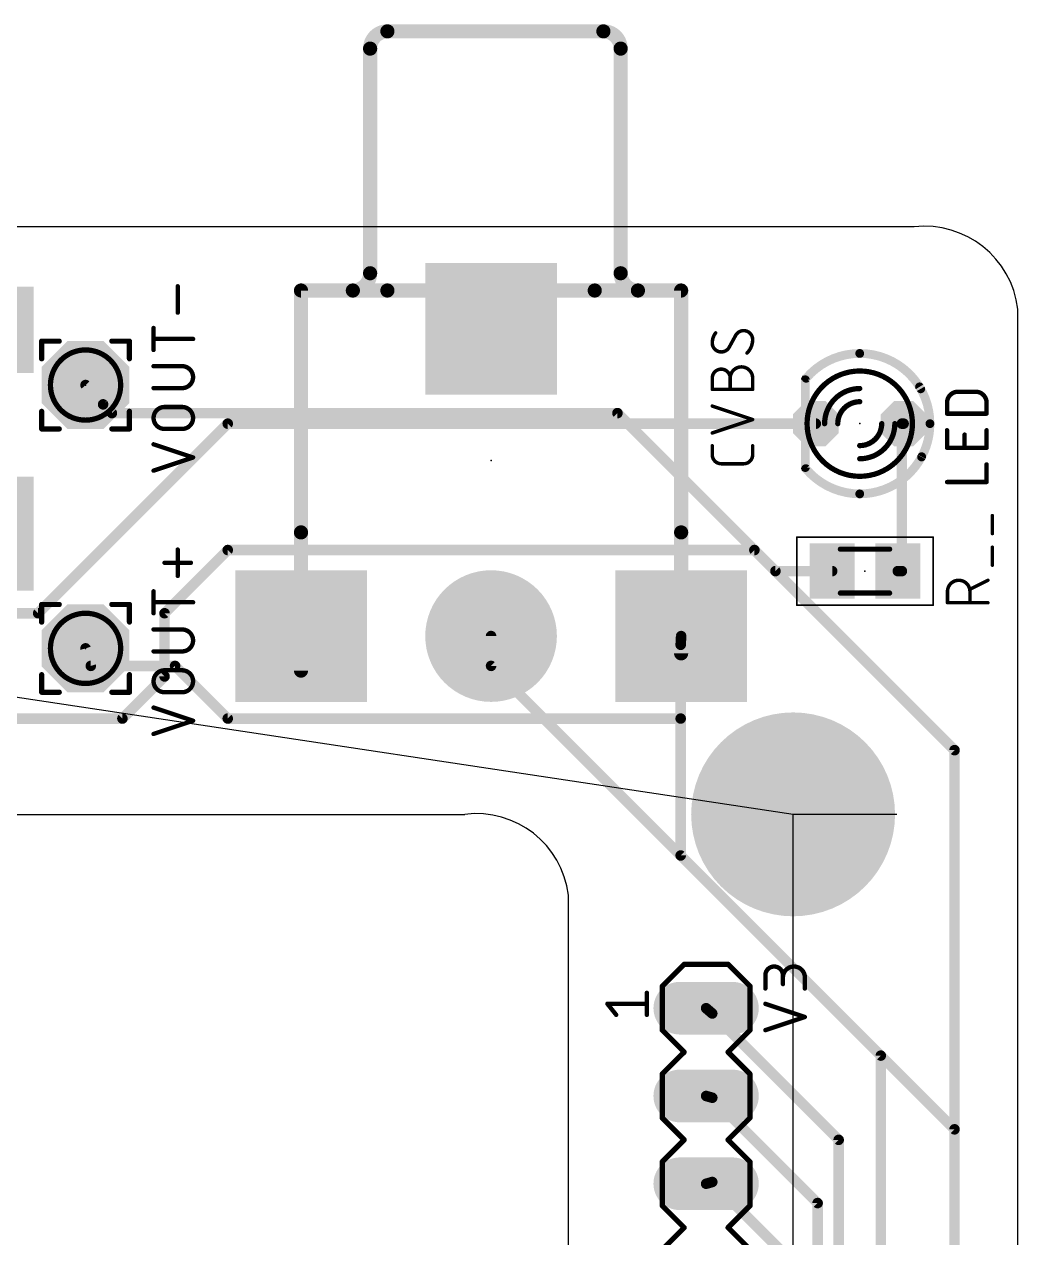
# Model space of a CAD drawing. Header units: millimetres. Extents: x 5 to 73, y 19 to 121.
# Drawn here: x 43.25 to 72, y 86.25 to 121.36 of the extents above; entities that cross this region are included whole.
import ezdxf

# ---------------------------------------------------------------- set-up
doc = ezdxf.new("R2010")
doc.units = ezdxf.units.MM
doc.layers.get('0').update_dxf_attribs({"true_color": 0xe8e8e8})
doc.layers.get('0').transparency = 0.1
for name, color, linetype in [('1', 12, 'Continuous'), ('16', 132, 'Continuous'), ('17', 110, 'Continuous'), ('18', 110, 'Continuous'), ('19', 53, 'Continuous'), ('20', 31, 'Continuous'), ('21', 253, 'Continuous'), ('23', 53, 'Continuous'), ('25', 253, 'Continuous'), ('39', 12, 'Continuous'), ('41', 12, 'Continuous'), ('42', 132, 'Continuous'), ('51', 253, 'Continuous')]:
    doc.layers.add(name, color=color, linetype=linetype)

# ---------------------------------------------------------------- blocks, each defined once
blk = doc.blocks.new('ROUNDP')
at = {"const_width": 0.5}
blk.add_lwpolyline([(0, -0.25, 1), (0, 0.25, 1), (0, -0.25)], format="xyb", dxfattribs=at)
blk = doc.blocks.new('SQUAREP')
blk.add_solid([(-0.5, -0.5), (0.5, -0.5), (-0.5, 0.5), (0.5, 0.5)])
blk = doc.blocks.new('OCTAGONP')
at = {"const_width": 0.5}
blk.add_lwpolyline([(-0.25, -0.1036), (-0.25, 0.1036), (-0.1036, 0.25), (0.1036, 0.25), (0.25, 0.1036), (0.25, -0.1036), (0.1036, -0.25), (-0.1036, -0.25), (-0.25, -0.1036), (-0.25, 0.1036)], dxfattribs=at)
blk = doc.blocks.new('RECT')
blk.add_solid([(-0.5, -0.5), (0.5, -0.5), (-0.5, 0.5), (0.5, 0.5)])
blk = doc.blocks.new('LONGP100')
at = {"const_width": 1}
blk.add_lwpolyline([(-0.5, 0), (0.5, 0)], dxfattribs=at)
at = {"const_width": 0.5}
for points in [[(-0.5, 0.25, 1), (-0.5, -0.25)], [(0.5, -0.25, 1), (0.5, 0.25)]]:
    blk.add_lwpolyline(points, format="xyb", dxfattribs=at)
blk = doc.blocks.new('ROUNDV')
at = {"const_width": 0.5}
blk.add_lwpolyline([(0, -0.25, 1), (0, 0.25, 1), (0, -0.25)], format="xyb", dxfattribs=at)

msp = doc.modelspace()

# ---------------------------------------------------------------- linework, layer by layer
for p, q in [((68.5, 98.5, 9), (65.5, 98.5, 9)), ((65.5, 98.5, 9), (65.5, 98.5, 10.6))]:
    msp.add_line(p, q)
at = {"layer": '1', "const_width": 0.3048, "elevation": 10.6}
for points in [[(43.6536, 104.32), (49.14, 109.8064)], [(49.14, 109.8064), (66.158, 109.8064)], [(68.6472, 109.8064), (68.6472, 105.5392)], [(68.6472, 109.8064), (68.698, 109.8064)], [(47.3112, 104.32), (49.14, 106.1488)], [(49.14, 106.1488), (64.38, 106.1488)], [(64.38, 106.1488), (64.9896, 105.5392)], [(64.9896, 105.5392), (66.6304, 105.5392)], [(68.6472, 105.5392), (68.5304, 105.5392)], [(36.948, 104.32), (43.6536, 104.32)], [(47.3112, 102.4912), (47.3112, 104.32)], [(56.76, 103.6596), (56.76, 102.796)], [(56.76, 102.796), (70.1712, 89.3848)], [(46.092, 101.272), (47.3112, 102.4912)], [(15.3072, 101.272), (46.092, 101.272)], [(63.1608, 92.7376), (62.983, 92.89)], [(63.1608, 92.7376), (66.8184, 89.08)], [(66.8184, 89.08), (66.8184, 44.5792)], [(70.1712, 89.3848), (70.1712, 32.692)], [(63.1608, 87.8608), (62.983, 87.81)], [(63.1608, 87.8608), (66.2088, 84.8128)]]:
    msp.add_lwpolyline(points, dxfattribs=at)
at = {"layer": '1', "const_width": 0.1524, "elevation": 10.6}
for points in [[(49.14, 109.8826, 1), (49.14, 109.7302)], [(49.1939, 109.7525, 1), (49.0861, 109.8603)], [(66.158, 109.7302, 1), (66.158, 109.8826)], [(68.7234, 109.8064, 1), (68.571, 109.8064)], [(68.6472, 109.8826, 1), (68.6472, 109.7302)], [(68.698, 109.7302, 1), (68.698, 109.8826)], [(49.14, 106.225, 1), (49.14, 106.0726)], [(49.1939, 106.0949, 1), (49.0861, 106.2027)], [(64.4339, 106.2027, 1), (64.3261, 106.0949)], [(64.38, 106.0726, 1), (64.38, 106.225)], [(64.9896, 105.6154, 1), (64.9896, 105.463)], [(64.9357, 105.4853, 1), (65.0435, 105.5931)], [(66.6304, 105.463, 1), (66.6304, 105.6154)], [(68.5304, 105.6154, 1), (68.5304, 105.463)], [(68.571, 105.5392, 1), (68.7234, 105.5392)], [(68.6472, 105.463, 1), (68.6472, 105.6154)], [(43.5997, 104.3739, 1), (43.7075, 104.2661)], [(43.6536, 104.2438, 1), (43.6536, 104.3962)], [(47.3874, 104.32, 1), (47.235, 104.32)], [(47.2573, 104.3739, 1), (47.3651, 104.2661)], [(56.8362, 103.6596, 1), (56.6838, 103.6596)], [(56.8139, 102.8499, 1), (56.7061, 102.7421)], [(47.235, 102.4912, 1), (47.3874, 102.4912)], [(47.3651, 102.4373, 1), (47.2573, 102.5451)], [(56.6838, 102.796, 1), (56.8362, 102.796)], [(46.0381, 101.3259, 1), (46.1459, 101.2181)], [(46.092, 101.1958, 1), (46.092, 101.3482)], [(63.0326, 92.9479, 1), (62.9334, 92.8321)], [(63.2147, 92.7915, 1), (63.1069, 92.6837)], [(63.1112, 92.6797, 1), (63.2104, 92.7955)], [(66.8946, 89.08, 1), (66.7422, 89.08)], [(66.7645, 89.0261, 1), (66.8723, 89.1339)], [(70.2474, 89.3848, 1), (70.095, 89.3848)], [(70.1173, 89.3309, 1), (70.2251, 89.4387)], [(62.9621, 87.8833, 1), (63.0039, 87.7367)], [(63.2147, 87.9147, 1), (63.1069, 87.8069)], [(63.1817, 87.7875, 1), (63.1399, 87.9341)]]:
    msp.add_lwpolyline(points, format="xyb", dxfattribs=at)
at = {"layer": '16', "const_width": 0.3048, "elevation": 10.6}
for points in [[(45.5332, 110.3652), (45.0252, 110.924)], [(45.5332, 110.3652), (45.7872, 110.1112)], [(45.7872, 110.1112), (60.4176, 110.1112)], [(60.4176, 110.1112), (70.1712, 100.3576)], [(62.2464, 103.4056), (62.26, 103.6596)], [(45.1776, 102.796), (45.0252, 103.304)], [(62.2464, 103.4056), (62.2464, 101.272)], [(47.616, 102.796), (45.1776, 102.796)], [(49.14, 101.272), (47.616, 102.796)], [(62.2464, 101.272), (49.14, 101.272)], [(62.2464, 101.272), (62.2464, 97.3096)], [(70.1712, 100.3576), (70.1712, 35.1304)], [(62.2464, 97.3096), (68.0376, 91.5184)], [(68.0376, 91.5184), (68.0376, 35.74)], [(63.1608, 90.2992), (62.983, 90.35)], [(63.1608, 90.2992), (66.2088, 87.2512)], [(66.2088, 87.2512), (66.2088, 46.408)]]:
    msp.add_lwpolyline(points, dxfattribs=at)
at = {"layer": '16', "const_width": 0.1524, "elevation": 10.6}
for points in [[(45.0816, 110.9753, 1), (44.9688, 110.8727)], [(45.5871, 110.4191, 1), (45.4793, 110.3113)], [(45.4768, 110.3139, 1), (45.5896, 110.4165)], [(45.7872, 110.1874, 1), (45.7872, 110.035)], [(45.7333, 110.0573, 1), (45.8411, 110.1651)], [(60.4715, 110.1651, 1), (60.3637, 110.0573)], [(60.4176, 110.035, 1), (60.4176, 110.1874)], [(62.3361, 103.6555, 1), (62.1839, 103.6637)], [(45.0982, 103.3259, 1), (44.9522, 103.2821)], [(62.3226, 103.4056, 1), (62.1702, 103.4056)], [(62.1703, 103.4097, 1), (62.3225, 103.4015)], [(45.1776, 102.8722, 1), (45.1776, 102.7198)], [(45.1046, 102.7741, 1), (45.2506, 102.8179)], [(47.6699, 102.8499, 1), (47.5621, 102.7421)], [(47.616, 102.7198, 1), (47.616, 102.8722)], [(49.14, 101.3482, 1), (49.14, 101.1958)], [(49.0861, 101.2181, 1), (49.1939, 101.3259)], [(62.3226, 101.272, 1), (62.1702, 101.272)], [(62.1702, 101.272, 1), (62.3226, 101.272)], [(62.2464, 101.1958, 1), (62.2464, 101.3482)], [(70.2474, 100.3576, 1), (70.095, 100.3576)], [(70.1173, 100.3037, 1), (70.2251, 100.4115)], [(62.3003, 97.3635, 1), (62.1925, 97.2557)], [(62.1702, 97.3096, 1), (62.3226, 97.3096)], [(68.1138, 91.5184, 1), (67.9614, 91.5184)], [(67.9837, 91.4645, 1), (68.0915, 91.5723)], [(63.0039, 90.4233, 1), (62.9621, 90.2767)], [(63.2147, 90.3531, 1), (63.1069, 90.2453)], [(63.1399, 90.2259, 1), (63.1817, 90.3725)], [(66.285, 87.2512, 1), (66.1326, 87.2512)], [(66.1549, 87.1973, 1), (66.2627, 87.3051)]]:
    msp.add_lwpolyline(points, format="xyb", dxfattribs=at)
at = {"layer": '19'}
for p, q in [((65.5, 98.5, 10.6), (9, 107, 10.6)), ((65.5, 24.5, 10.6), (65.5, 98.5, 10.6))]:
    msp.add_line(p, q, dxfattribs=at)
at = {"layer": '20'}
for p, q in [((69, 115.5, 10.6), (8, 115.5, 10.6)), ((72, 41.16, 10.6), (72, 113.12, 10.6)), ((8, 98.5, 10.6), (56, 98.5, 10.6)), ((59, 41.16, 10.6), (59, 96.16, 10.6))]:
    msp.add_line(p, q, dxfattribs=at)
for centre, radius, start, end in [((69.31, 112.81, 10.6), 2.7078, 6.5739, 96.5739), ((56.33, 95.83, 10.6), 2.6903, 7.0458, 97.0458)]:
    msp.add_arc(centre, radius, start, end, dxfattribs=at)
at = {"layer": '21', "elevation": 10.6}
for points, const_width in [([(53.76, 121.1596, 0.4142), (53.26, 120.6596)], 0.4096), ([(53.76, 121.262, 1), (53.76, 121.0572)], 0.2048), ([(53.76, 121.0572, 1), (53.76, 121.262)], 0.2048), ([(60.51, 120.6596, 0.4142), (60.01, 121.1596)], 0.4096), ([(60.01, 121.262, 1), (60.01, 121.0572)], 0.2048), ([(60.01, 121.0572, 1), (60.01, 121.262)], 0.2048), ([(53.3624, 120.6596, 1), (53.1576, 120.6596)], 0.2048), ([(60.6124, 120.6596, 1), (60.4076, 120.6596)], 0.2048), ([(53.1576, 120.6596, 1), (53.3624, 120.6596)], 0.2048), ([(60.4076, 120.6596, 1), (60.6124, 120.6596)], 0.2048), ([(52.76, 113.6596, 0.4142), (53.26, 114.1596)], 0.4096), ([(53.3624, 114.1596, 1), (53.1576, 114.1596)], 0.2048), ([(53.1576, 114.1596, 1), (53.3624, 114.1596)], 0.2048), ([(60.51, 114.1596, 0.4142), (61.01, 113.6596)], 0.4096), ([(60.6124, 114.1596, 1), (60.4076, 114.1596)], 0.2048), ([(60.4076, 114.1596, 1), (60.6124, 114.1596)], 0.2048), ([(51.3624, 113.6596, 1), (51.1576, 113.6596)], 0.2048), ([(51.26, 113.762, 1), (51.26, 113.5572)], 0.2048), ([(52.76, 113.762, 1), (52.76, 113.5572)], 0.2048), ([(52.76, 113.762, 1), (52.76, 113.5572)], 0.2048), ([(52.76, 113.5572, 1), (52.76, 113.762)], 0.2048), ([(53.76, 113.5572, 1), (53.76, 113.762)], 0.2048), ([(59.76, 113.762, 1), (59.76, 113.5572)], 0.2048), ([(61.01, 113.762, 1), (61.01, 113.5572)], 0.2048), ([(61.01, 113.5572, 1), (61.01, 113.762)], 0.2048), ([(61.01, 113.5572, 1), (61.01, 113.762)], 0.2048), ([(62.3624, 113.6596, 1), (62.1576, 113.6596)], 0.2048), ([(62.26, 113.5572, 1), (62.26, 113.762)], 0.2048), ([(43.7552, 112.2321, 1), (43.7552, 112.1559)], 0.0762), ([(43.7933, 112.194, 1), (43.7171, 112.194)], 0.0762), ([(44.2632, 112.1559, 1), (44.2632, 112.2321)], 0.0762), ([(45.7872, 112.2321, 1), (45.7872, 112.1559)], 0.0762), ([(46.3333, 112.194, 1), (46.2571, 112.194)], 0.0762), ([(46.2952, 112.1559, 1), (46.2952, 112.2321)], 0.0762), ([(43.7171, 111.686, 1), (43.7933, 111.686)], 0.0762), ([(46.2571, 111.686, 1), (46.3333, 111.686)], 0.0762), ([(67.428, 111.8384, 0.2206), (65.8768, 111.119)], 0.254), ([(69.1923, 110.8146, 0.2691), (67.428, 111.8384)], 0.254), ([(67.428, 111.9019, 1), (67.428, 111.7749)], 0.127), ([(67.428, 111.7749, 1), (67.428, 111.9019)], 0.127), ([(67.428, 111.3304, 0.2315), (66.225, 110.742)], 0.1524), ([(68.631, 110.742, 0.2315), (67.428, 111.3304)], 0.1524), ([(67.428, 111.3685, 1), (67.428, 111.2923)], 0.0762), ([(67.428, 111.2923, 1), (67.428, 111.3685)], 0.0762), ([(65.8283, 111.16, 1), (65.9253, 111.078)], 0.127), ([(66.1949, 110.7654, 1), (66.2551, 110.7186)], 0.0762), ([(68.6009, 110.7186, 1), (68.6611, 110.7654)], 0.0762), ([(69.1372, 110.7831, 1), (69.2474, 110.8461)], 0.127), ([(43.7933, 110.162, 1), (43.7171, 110.162)], 0.0762), ([(46.3333, 110.162, 1), (46.2571, 110.162)], 0.0762), ([(43.7552, 109.6921, 1), (43.7552, 109.6159)], 0.0762), ([(43.7171, 109.654, 1), (43.7933, 109.654)], 0.0762), ([(44.2632, 109.6159, 1), (44.2632, 109.6921)], 0.0762), ([(45.7872, 109.6921, 1), (45.7872, 109.6159)], 0.0762), ([(46.2571, 109.654, 1), (46.3333, 109.654)], 0.0762), ([(46.2952, 109.6159, 1), (46.2952, 109.6921)], 0.0762), ([(66.1879, 108.9206, 0.2422), (67.428, 108.2824)], 0.1524), ([(66.2189, 108.9427, 1), (66.1569, 108.8985)], 0.0762), ([(67.428, 107.7744, 0.277), (69.2209, 108.8502)], 0.254), ([(67.428, 108.2824, 0.2361), (68.6472, 108.892)], 0.1524), ([(68.6777, 108.8691, 1), (68.6167, 108.9149)], 0.0762), ([(69.2769, 108.8203, 1), (69.1649, 108.8801)], 0.127), ([(65.867, 108.5055, 0.2226), (67.428, 107.7744)], 0.254), ([(65.9158, 108.5462, 1), (65.8182, 108.4648)], 0.127), ([(67.428, 108.3205, 1), (67.428, 108.2443)], 0.0762), ([(67.428, 108.2443, 1), (67.428, 108.3205)], 0.0762), ([(67.428, 107.8379, 1), (67.428, 107.7109)], 0.127), ([(67.428, 107.7109, 1), (67.428, 107.8379)], 0.127), ([(51.1576, 106.6596, 1), (51.3624, 106.6596)], 0.2048), ([(62.1576, 106.6596, 1), (62.3624, 106.6596)], 0.2048), ([(43.7552, 104.6121, 1), (43.7552, 104.5359)], 0.0762), ([(43.7933, 104.574, 1), (43.7171, 104.574)], 0.0762), ([(44.2632, 104.5359, 1), (44.2632, 104.6121)], 0.0762), ([(45.7872, 104.6121, 1), (45.7872, 104.5359)], 0.0762), ([(46.3333, 104.574, 1), (46.2571, 104.574)], 0.0762), ([(46.2952, 104.5359, 1), (46.2952, 104.6121)], 0.0762), ([(43.7171, 104.066, 1), (43.7933, 104.066)], 0.0762), ([(46.2571, 104.066, 1), (46.3333, 104.066)], 0.0762), ([(43.7933, 102.542, 1), (43.7171, 102.542)], 0.0762), ([(46.3333, 102.542, 1), (46.2571, 102.542)], 0.0762), ([(43.7552, 102.0721, 1), (43.7552, 101.9959)], 0.0762), ([(43.7171, 102.034, 1), (43.7933, 102.034)], 0.0762), ([(44.2632, 101.9959, 1), (44.2632, 102.0721)], 0.0762), ([(45.7872, 102.0721, 1), (45.7872, 101.9959)], 0.0762), ([(46.2571, 102.034, 1), (46.3333, 102.034)], 0.0762), ([(46.2952, 101.9959, 1), (46.2952, 102.0721)], 0.0762), ([(62.348, 94.1981, 1), (62.348, 94.1219)], 0.0762), ([(62.3749, 94.1331, 1), (62.3211, 94.1869)], 0.0762), ([(63.6449, 94.1869, 1), (63.5911, 94.1331)], 0.0762), ([(63.618, 94.1219, 1), (63.618, 94.1981)], 0.0762), ([(61.7511, 93.525, 1), (61.6749, 93.525)], 0.0762), ([(61.6861, 93.5519, 1), (61.7399, 93.4981)], 0.0762), ([(64.2911, 93.525, 1), (64.2149, 93.525)], 0.0762), ([(64.2261, 93.4981, 1), (64.2799, 93.5519)], 0.0762), ([(60.1503, 93.0368, 1), (60.1007, 92.9972)], 0.0635), ([(60.1255, 93.0488, 1), (60.1255, 92.9853)], 0.0635), ([(61.3003, 93.3345, 1), (61.2367, 93.3345)], 0.0635), ([(61.2685, 92.9853, 1), (61.2685, 93.0488)], 0.0635), ([(60.3547, 92.6797, 1), (60.4043, 92.7193)], 0.0635), ([(61.2367, 92.6995, 1), (61.3003, 92.6995)], 0.0635), ([(61.6749, 92.255, 1), (61.7511, 92.255)], 0.0762), ([(61.7399, 92.2819, 1), (61.6861, 92.2281)], 0.0762), ([(64.2149, 92.255, 1), (64.2911, 92.255)], 0.0762), ([(64.2799, 92.2281, 1), (64.2261, 92.2819)], 0.0762), ([(62.3749, 91.5931, 1), (62.3211, 91.6469)], 0.0762), ([(62.3211, 91.5931, 1), (62.3749, 91.6469)], 0.0762), ([(63.6449, 91.6469, 1), (63.5911, 91.5931)], 0.0762), ([(63.5911, 91.6469, 1), (63.6449, 91.5931)], 0.0762), ([(61.7511, 90.985, 1), (61.6749, 90.985)], 0.0762), ([(61.6861, 91.0119, 1), (61.7399, 90.9581)], 0.0762), ([(64.2911, 90.985, 1), (64.2149, 90.985)], 0.0762), ([(64.2261, 90.9581, 1), (64.2799, 91.0119)], 0.0762), ([(61.6749, 89.715, 1), (61.7511, 89.715)], 0.0762), ([(61.7399, 89.7419, 1), (61.6861, 89.6881)], 0.0762), ([(64.2149, 89.715, 1), (64.2911, 89.715)], 0.0762), ([(64.2799, 89.6881, 1), (64.2261, 89.7419)], 0.0762), ([(62.3749, 89.0531, 1), (62.3211, 89.1069)], 0.0762), ([(62.3211, 89.0531, 1), (62.3749, 89.1069)], 0.0762), ([(63.6449, 89.1069, 1), (63.5911, 89.0531)], 0.0762), ([(63.5911, 89.1069, 1), (63.6449, 89.0531)], 0.0762), ([(61.7511, 88.445, 1), (61.6749, 88.445)], 0.0762), ([(61.6861, 88.4719, 1), (61.7399, 88.4181)], 0.0762), ([(64.2911, 88.445, 1), (64.2149, 88.445)], 0.0762), ([(64.2261, 88.4181, 1), (64.2799, 88.4719)], 0.0762), ([(61.6749, 87.175, 1), (61.7511, 87.175)], 0.0762), ([(61.7399, 87.2019, 1), (61.6861, 87.1481)], 0.0762), ([(64.2149, 87.175, 1), (64.2911, 87.175)], 0.0762), ([(64.2799, 87.1481, 1), (64.2261, 87.2019)], 0.0762), ([(62.3749, 86.5131, 1), (62.3211, 86.5669)], 0.0762), ([(62.3211, 86.5131, 1), (62.3749, 86.5669)], 0.0762), ([(63.6449, 86.5669, 1), (63.5911, 86.5131)], 0.0762), ([(63.5911, 86.5669, 1), (63.6449, 86.5131)], 0.0762)]:
    msp.add_lwpolyline(points, format="xyb", dxfattribs=dict(at, const_width=const_width))
for points, const_width in [([(53.76, 121.1596), (60.01, 121.1596)], 0.4096), ([(53.26, 114.1596), (53.26, 120.6596)], 0.4096), ([(60.51, 120.6596), (60.51, 114.1596)], 0.4096), ([(51.26, 106.6596), (51.26, 113.6596)], 0.4096), ([(51.26, 113.6596), (52.76, 113.6596)], 0.4096), ([(52.76, 113.6596), (53.76, 113.6596)], 0.4096), ([(61.01, 113.6596), (59.76, 113.6596)], 0.4096), ([(62.26, 113.6596), (61.01, 113.6596)], 0.4096), ([(62.26, 106.6596), (62.26, 113.6596)], 0.4096), ([(43.7552, 112.194), (44.2632, 112.194)], 0.1524), ([(43.7552, 112.194), (43.7552, 111.686)], 0.1524), ([(46.2952, 112.194), (45.7872, 112.194)], 0.1524), ([(46.2952, 111.686), (46.2952, 112.194)], 0.1524), ([(43.7552, 109.654), (43.7552, 110.162)], 0.1524), ([(46.2952, 109.654), (46.2952, 110.162)], 0.1524), ([(43.7552, 109.654), (44.2632, 109.654)], 0.1524), ([(46.2952, 109.654), (45.7872, 109.654)], 0.1524), ([(43.7552, 104.574), (44.2632, 104.574)], 0.1524), ([(43.7552, 104.574), (43.7552, 104.066)], 0.1524), ([(46.2952, 104.574), (45.7872, 104.574)], 0.1524), ([(46.2952, 104.066), (46.2952, 104.574)], 0.1524), ([(43.7552, 102.034), (43.7552, 102.542)], 0.1524), ([(46.2952, 102.034), (46.2952, 102.542)], 0.1524), ([(43.7552, 102.034), (44.2632, 102.034)], 0.1524), ([(46.2952, 102.034), (45.7872, 102.034)], 0.1524), ([(62.348, 94.16), (61.713, 93.525)], 0.1524), ([(63.618, 94.16), (62.348, 94.16)], 0.1524), ([(64.253, 93.525), (63.618, 94.16)], 0.1524), ([(61.713, 92.255), (61.713, 93.525)], 0.1524), ([(64.253, 93.525), (64.253, 92.255)], 0.1524), ([(60.3795, 92.6995), (60.1255, 93.017)], 0.127), ([(60.1255, 93.017), (61.2685, 93.017)], 0.127), ([(61.2685, 92.6995), (61.2685, 93.3345)], 0.127), ([(62.348, 91.62), (61.713, 92.255)], 0.1524), ([(64.253, 92.255), (63.618, 91.62)], 0.1524), ([(61.713, 90.985), (62.348, 91.62)], 0.1524), ([(63.618, 91.62), (64.253, 90.985)], 0.1524), ([(61.713, 89.715), (61.713, 90.985)], 0.1524), ([(64.253, 90.985), (64.253, 89.715)], 0.1524), ([(62.348, 89.08), (61.713, 89.715)], 0.1524), ([(64.253, 89.715), (63.618, 89.08)], 0.1524), ([(61.713, 88.445), (62.348, 89.08)], 0.1524), ([(63.618, 89.08), (64.253, 88.445)], 0.1524), ([(61.713, 87.175), (61.713, 88.445)], 0.1524), ([(64.253, 88.445), (64.253, 87.175)], 0.1524), ([(62.348, 86.54), (61.713, 87.175)], 0.1524), ([(64.253, 87.175), (63.618, 86.54)], 0.1524), ([(62.348, 86.54), (61.713, 85.905)], 0.1524), ([(64.253, 85.905), (63.618, 86.54)], 0.1524)]:
    msp.add_lwpolyline(points, dxfattribs=dict(at, const_width=const_width))
at = {"layer": '23'}
for p in [(45.0252, 110.924, 10.6), (67.428, 109.8064, 10.6), (56.76, 108.7396, 10.6), (67.5804, 105.5392, 10.6), (45.0252, 103.304, 10.6)]:
    msp.add_point(p, dxfattribs=at)
at = {"layer": '25', "elevation": 10.6}
for points, const_width in [([(47.6922, 113.0195), (47.6922, 113.7815)], 0.127), ([(46.9937, 111.94), (46.9937, 112.575)], 0.127), ([(63.8424, 112.369), (63.6476, 112.012)], 0.1016), ([(48.1367, 112.2575), (46.9937, 112.2575)], 0.127), ([(47.8192, 111.4701), (46.9937, 111.4701)], 0.127), ([(63.1608, 110.7998), (63.1608, 111.1244)], 0.1016), ([(63.6801, 110.7998), (63.6801, 111.1244)], 0.1016), ([(64.3292, 111.1244), (64.3292, 110.7998)], 0.1016), ([(46.9937, 110.8351), (47.8192, 110.8351)], 0.127), ([(64.3292, 110.7998), (63.1608, 110.7998)], 0.1016), ([(70.2728, 110.731), (70.7808, 110.731)], 0.127), ([(47.3112, 110.289), (47.8192, 110.289)], 0.127), ([(64.3292, 109.9263), (63.1608, 110.3158)], 0.1016), ([(69.9553, 110.096), (69.9553, 110.4135)], 0.127), ([(71.0983, 110.4135), (71.0983, 110.096)], 0.127), ([(63.1608, 109.5369), (64.3292, 109.9263)], 0.1016), ([(71.0983, 110.096), (69.9553, 110.096)], 0.127), ([(47.8192, 109.654), (47.3112, 109.654)], 0.127), ([(69.9553, 109.1079), (69.9553, 109.6159)], 0.127), ([(71.0983, 109.6159), (71.0983, 109.1079)], 0.127), ([(48.1367, 108.8285), (46.9937, 109.2095)], 0.127), ([(63.1608, 108.9056), (63.1608, 109.1653)], 0.1016), ([(64.3292, 109.1653), (64.3292, 108.9056)], 0.1016), ([(70.4633, 109.1079), (70.4633, 109.4889)], 0.127), ([(46.9937, 108.4475), (48.1367, 108.8285)], 0.127), ([(71.0983, 109.1079), (69.9553, 109.1079)], 0.127), ([(64.0696, 108.646), (63.4204, 108.646)], 0.1016), ([(71.0983, 108.1173), (71.0983, 108.6253)], 0.127), ([(69.9553, 108.1173), (71.0983, 108.1173)], 0.127), ([(71.2662, 106.6254), (71.2662, 107.1447)], 0.1016), ([(47.6922, 105.3995), (47.6922, 106.1615)], 0.127), ([(71.2662, 105.711), (71.2662, 106.2303)], 0.1016), ([(48.0732, 105.7805), (47.3112, 105.7805)], 0.127), ([(46.9937, 104.32), (46.9937, 104.955)], 0.127), ([(69.968, 104.6248), (69.968, 104.9494)], 0.1016), ([(71.1364, 105.2739), (70.6171, 105.0143)], 0.1016), ([(70.6171, 104.9494), (70.6171, 104.6248)], 0.1016), ([(48.1367, 104.6375), (46.9937, 104.6375)], 0.127), ([(71.1364, 104.6248), (69.968, 104.6248)], 0.1016), ([(47.8192, 103.8501), (46.9937, 103.8501)], 0.127), ([(46.9937, 103.2151), (47.8192, 103.2151)], 0.127), ([(47.3112, 102.669), (47.8192, 102.669)], 0.127), ([(47.8192, 102.034), (47.3112, 102.034)], 0.127), ([(48.1367, 101.2085), (46.9937, 101.5895)], 0.127), ([(46.9937, 100.8275), (48.1367, 101.2085)], 0.127), ([(64.6975, 93.4615), (64.6975, 93.8425)], 0.127), ([(65.2055, 93.8425), (65.2055, 93.5885)], 0.127), ([(65.8405, 93.4615), (65.8405, 93.779)], 0.127), ([(65.8405, 92.636), (64.6975, 93.017)], 0.127), ([(64.6975, 92.255), (65.8405, 92.636)], 0.127)]:
    msp.add_lwpolyline(points, dxfattribs=dict(at, const_width=const_width))
for points, const_width in [([(47.7239, 113.7815, 1), (47.6605, 113.7815)], 0.0635), ([(47.6605, 113.0195, 1), (47.7239, 113.0195)], 0.0635), ([(47.0254, 112.575, 1), (46.962, 112.575)], 0.0635), ([(63.2582, 112.4339, 0.1623), (63.1608, 112.1418)], 0.1016), ([(63.2785, 112.4187, 1), (63.2378, 112.4491)], 0.0508), ([(64.0696, 112.4988, 0.2656), (63.8424, 112.369)], 0.1016), ([(63.8205, 112.3819, 1), (63.8643, 112.3561)], 0.0508), ([(63.8647, 112.3568, 1), (63.8201, 112.3811)], 0.0508), ([(64.3292, 112.2392, 0.4142), (64.0696, 112.4988)], 0.1016), ([(64.0696, 112.5242, 1), (64.0696, 112.4734)], 0.0508), ([(64.0696, 112.4734, 1), (64.0696, 112.5242)], 0.0508), ([(46.9937, 112.2893, 1), (46.9937, 112.2258)], 0.0635), ([(48.1367, 112.2258, 1), (48.1367, 112.2893)], 0.0635), ([(63.1608, 112.1418, 0.4142), (63.4204, 111.8821)], 0.1016), ([(63.1862, 112.1418, 1), (63.1354, 112.1418)], 0.0508), ([(63.1354, 112.1418, 1), (63.1862, 112.1418)], 0.0508), ([(63.4204, 111.8821, 0.2656), (63.6476, 112.012)], 0.1016), ([(63.6253, 112.0241, 1), (63.6699, 111.9998)], 0.0508), ([(63.6695, 111.9991, 1), (63.6258, 112.0249)], 0.0508), ([(64.1669, 111.8497, 0.2), (64.3292, 112.2392)], 0.1016), ([(64.3546, 112.2392, 1), (64.3038, 112.2392)], 0.0508), ([(64.3038, 112.2392, 1), (64.3546, 112.2392)], 0.0508), ([(46.962, 111.94, 1), (47.0254, 111.94)], 0.0635), ([(63.4204, 111.9075, 1), (63.4204, 111.8567)], 0.0508), ([(63.4204, 111.8567, 1), (63.4204, 111.9075)], 0.0508), ([(64.149, 111.8677, 1), (64.1848, 111.8317)], 0.0508), ([(46.9937, 111.5019, 1), (46.9937, 111.4383)], 0.0635), ([(47.8192, 111.5019, 1), (47.8192, 111.4383)], 0.0635), ([(47.8192, 110.8351, 1), (47.8192, 111.4701)], 0.127), ([(47.8192, 111.4383, 1), (47.8192, 111.5019)], 0.0635), ([(63.6801, 111.1244, 1), (63.1608, 111.1244)], 0.1016), ([(64.3292, 111.1244, 1), (63.6801, 111.1244)], 0.1016), ([(63.1862, 111.1244, 1), (63.1354, 111.1244)], 0.0508), ([(63.1354, 111.1244, 1), (63.1862, 111.1244)], 0.0508), ([(63.7055, 111.1244, 1), (63.6547, 111.1244)], 0.0508), ([(63.6547, 111.1244, 1), (63.7055, 111.1244)], 0.0508), ([(63.6547, 111.1244, 1), (63.7055, 111.1244)], 0.0508), ([(64.3546, 111.1244, 1), (64.3038, 111.1244)], 0.0508), ([(64.3038, 111.1244, 1), (64.3546, 111.1244)], 0.0508), ([(46.9937, 110.8669, 1), (46.9937, 110.8034)], 0.0635), ([(47.8192, 110.8669, 1), (47.8192, 110.8034)], 0.0635), ([(47.8192, 110.8034, 1), (47.8192, 110.8669)], 0.0635), ([(63.1608, 110.8252, 1), (63.1608, 110.7744)], 0.0508), ([(63.1354, 110.7998, 1), (63.1862, 110.7998)], 0.0508), ([(63.6547, 110.7998, 1), (63.7055, 110.7998)], 0.0508), ([(64.3038, 110.7998, 1), (64.3546, 110.7998)], 0.0508), ([(64.3292, 110.7744, 1), (64.3292, 110.8252)], 0.0508), ([(70.2728, 110.731, 0.4142), (69.9553, 110.4135)], 0.127), ([(70.2728, 110.7627, 1), (70.2728, 110.6992)], 0.0635), ([(70.2728, 110.6992, 1), (70.2728, 110.7627)], 0.0635), ([(71.0983, 110.4135, 0.4142), (70.7808, 110.731)], 0.127), ([(70.7808, 110.7627, 1), (70.7808, 110.6992)], 0.0635), ([(70.7808, 110.6992, 1), (70.7808, 110.7627)], 0.0635), ([(47.3112, 110.289, 1), (47.3112, 109.654)], 0.127), ([(47.3112, 110.3208, 1), (47.3112, 110.2572)], 0.0635), ([(47.3112, 110.2572, 1), (47.3112, 110.3208)], 0.0635), ([(47.8192, 110.3208, 1), (47.8192, 110.2572)], 0.0635), ([(47.8192, 109.654, 1), (47.8192, 110.289)], 0.127), ([(47.8192, 110.2572, 1), (47.8192, 110.3208)], 0.0635), ([(63.1688, 110.3399, 1), (63.1528, 110.2917)], 0.0508), ([(69.987, 110.4135, 1), (69.9235, 110.4135)], 0.0635), ([(69.9235, 110.4135, 1), (69.987, 110.4135)], 0.0635), ([(71.13, 110.4135, 1), (71.0665, 110.4135)], 0.0635), ([(71.0665, 110.4135, 1), (71.13, 110.4135)], 0.0635), ([(64.3372, 109.9023, 1), (64.3212, 109.9504)], 0.0508), ([(64.3212, 109.9023, 1), (64.3372, 109.9504)], 0.0508), ([(69.9235, 110.096, 1), (69.987, 110.096)], 0.0635), ([(69.9553, 110.1277, 1), (69.9553, 110.0642)], 0.0635), ([(71.0665, 110.096, 1), (71.13, 110.096)], 0.0635), ([(71.0983, 110.0642, 1), (71.0983, 110.1277)], 0.0635), ([(47.3112, 109.6858, 1), (47.3112, 109.6223)], 0.0635), ([(47.3112, 109.6223, 1), (47.3112, 109.6858)], 0.0635), ([(47.8192, 109.6858, 1), (47.8192, 109.6223)], 0.0635), ([(47.8192, 109.6223, 1), (47.8192, 109.6858)], 0.0635), ([(63.1528, 109.561, 1), (63.1688, 109.5128)], 0.0508), ([(69.987, 109.6159, 1), (69.9235, 109.6159)], 0.0635), ([(71.13, 109.6159, 1), (71.0665, 109.6159)], 0.0635), ([(47.0037, 109.2396, 1), (46.9837, 109.1794)], 0.0635), ([(63.1862, 109.1653, 1), (63.1354, 109.1653)], 0.0508), ([(64.3546, 109.1653, 1), (64.3038, 109.1653)], 0.0508), ([(70.495, 109.4889, 1), (70.4315, 109.4889)], 0.0635), ([(48.1467, 108.7984, 1), (48.1267, 108.8586)], 0.0635), ([(48.1267, 108.7984, 1), (48.1467, 108.8586)], 0.0635), ([(63.1608, 108.9056, 0.4142), (63.4204, 108.646)], 0.1016), ([(63.1862, 108.9056, 1), (63.1354, 108.9056)], 0.0508), ([(63.1354, 108.9056, 1), (63.1862, 108.9056)], 0.0508), ([(64.0696, 108.646, 0.4142), (64.3292, 108.9056)], 0.1016), ([(64.3546, 108.9056, 1), (64.3038, 108.9056)], 0.0508), ([(64.3038, 108.9056, 1), (64.3546, 108.9056)], 0.0508), ([(69.9235, 109.1079, 1), (69.987, 109.1079)], 0.0635), ([(69.9553, 109.1396, 1), (69.9553, 109.0761)], 0.0635), ([(70.4315, 109.1079, 1), (70.495, 109.1079)], 0.0635), ([(71.0665, 109.1079, 1), (71.13, 109.1079)], 0.0635), ([(71.0983, 109.0761, 1), (71.0983, 109.1396)], 0.0635), ([(63.4204, 108.6714, 1), (63.4204, 108.6206)], 0.0508), ([(63.4204, 108.6206, 1), (63.4204, 108.6714)], 0.0508), ([(64.0696, 108.6714, 1), (64.0696, 108.6206)], 0.0508), ([(64.0696, 108.6206, 1), (64.0696, 108.6714)], 0.0508), ([(71.13, 108.6253, 1), (71.0665, 108.6253)], 0.0635), ([(46.9837, 108.4776, 1), (47.0037, 108.4174)], 0.0635), ([(69.9553, 108.1491, 1), (69.9553, 108.0855)], 0.0635), ([(71.0983, 108.0855, 1), (71.0983, 108.1491)], 0.0635), ([(71.0665, 108.1173, 1), (71.13, 108.1173)], 0.0635), ([(71.2916, 107.1447, 1), (71.2408, 107.1447)], 0.0508), ([(71.2408, 106.6254, 1), (71.2916, 106.6254)], 0.0508), ([(47.7239, 106.1615, 1), (47.6605, 106.1615)], 0.0635), ([(71.2916, 106.2303, 1), (71.2408, 106.2303)], 0.0508), ([(47.3112, 105.8123, 1), (47.3112, 105.7488)], 0.0635), ([(48.0732, 105.7488, 1), (48.0732, 105.8123)], 0.0635), ([(71.2408, 105.711, 1), (71.2916, 105.711)], 0.0508), ([(47.6605, 105.3995, 1), (47.7239, 105.3995)], 0.0635), ([(47.0254, 104.955, 1), (46.962, 104.955)], 0.0635), ([(70.6171, 104.9494, 1), (69.968, 104.9494)], 0.1016), ([(69.9934, 104.9494, 1), (69.9426, 104.9494)], 0.0508), ([(70.6058, 105.037, 1), (70.6285, 104.9915)], 0.0508), ([(70.6425, 104.9494, 1), (70.5917, 104.9494)], 0.0508), ([(71.1478, 105.2512, 1), (71.125, 105.2966)], 0.0508), ([(46.9937, 104.6693, 1), (46.9937, 104.6058)], 0.0635), ([(48.1367, 104.6058, 1), (48.1367, 104.6693)], 0.0635), ([(69.9426, 104.9494, 1), (69.9934, 104.9494)], 0.0508), ([(69.968, 104.6502, 1), (69.968, 104.5994)], 0.0508), ([(69.9426, 104.6248, 1), (69.9934, 104.6248)], 0.0508), ([(70.5917, 104.9494, 1), (70.6425, 104.9494)], 0.0508), ([(70.5917, 104.6248, 1), (70.6425, 104.6248)], 0.0508), ([(71.1364, 104.5994, 1), (71.1364, 104.6502)], 0.0508), ([(46.962, 104.32, 1), (47.0254, 104.32)], 0.0635), ([(46.9937, 103.8819, 1), (46.9937, 103.8183)], 0.0635), ([(47.8192, 103.8819, 1), (47.8192, 103.8183)], 0.0635), ([(47.8192, 103.2151, 1), (47.8192, 103.8501)], 0.127), ([(47.8192, 103.8183, 1), (47.8192, 103.8819)], 0.0635), ([(46.9937, 103.2469, 1), (46.9937, 103.1834)], 0.0635), ([(47.8192, 103.2469, 1), (47.8192, 103.1834)], 0.0635), ([(47.8192, 103.1834, 1), (47.8192, 103.2469)], 0.0635), ([(47.3112, 102.669, 1), (47.3112, 102.034)], 0.127), ([(47.3112, 102.7007, 1), (47.3112, 102.6372)], 0.0635), ([(47.3112, 102.6372, 1), (47.3112, 102.7007)], 0.0635), ([(47.8192, 102.034, 1), (47.8192, 102.669)], 0.127), ([(47.8192, 102.7007, 1), (47.8192, 102.6372)], 0.0635), ([(47.8192, 102.6372, 1), (47.8192, 102.7007)], 0.0635), ([(47.3112, 102.0658, 1), (47.3112, 102.0023)], 0.0635), ([(47.3112, 102.0023, 1), (47.3112, 102.0658)], 0.0635), ([(47.8192, 102.0658, 1), (47.8192, 102.0023)], 0.0635), ([(47.8192, 102.0023, 1), (47.8192, 102.0658)], 0.0635), ([(47.0037, 101.6196, 1), (46.9837, 101.5594)], 0.0635), ([(48.1467, 101.1784, 1), (48.1267, 101.2386)], 0.0635), ([(48.1267, 101.1784, 1), (48.1467, 101.2386)], 0.0635), ([(46.9837, 100.8576, 1), (47.0037, 100.7974)], 0.0635), ([(65.2055, 93.8425, 1), (64.6975, 93.8425)], 0.127), ([(65.8405, 93.779, 1), (65.2055, 93.779)], 0.127), ([(64.7292, 93.8425, 1), (64.6658, 93.8425)], 0.0635), ([(64.6658, 93.8425, 1), (64.7292, 93.8425)], 0.0635), ([(65.2372, 93.8425, 1), (65.1738, 93.8425)], 0.0635), ([(65.1738, 93.8425, 1), (65.2372, 93.8425)], 0.0635), ([(65.1738, 93.779, 1), (65.2372, 93.779)], 0.0635), ([(65.8722, 93.779, 1), (65.8087, 93.779)], 0.0635), ([(65.8087, 93.779, 1), (65.8722, 93.779)], 0.0635), ([(64.6658, 93.4615, 1), (64.7292, 93.4615)], 0.0635), ([(65.1738, 93.5885, 1), (65.2372, 93.5885)], 0.0635), ([(65.8087, 93.4615, 1), (65.8722, 93.4615)], 0.0635), ([(64.7075, 93.0471, 1), (64.6875, 92.9869)], 0.0635), ([(65.8505, 92.6059, 1), (65.8305, 92.6661)], 0.0635), ([(65.8305, 92.6059, 1), (65.8505, 92.6661)], 0.0635), ([(64.6875, 92.2851, 1), (64.7075, 92.2249)], 0.0635)]:
    msp.add_lwpolyline(points, format="xyb", dxfattribs=dict(at, const_width=const_width))
at = {"layer": '39', "const_width": 0.0508, "elevation": 10.6}
for points in [[(65.6074, 106.5222), (69.5534, 106.5222)], [(65.6074, 104.5562), (65.6074, 106.5222)], [(69.5534, 106.5222), (69.5534, 104.5562)], [(69.5534, 104.5562), (65.6074, 104.5562)]]:
    msp.add_lwpolyline(points, dxfattribs=at)
at = {"layer": '39', "const_width": 0.0254, "elevation": 10.6}
for points in [[(65.6074, 106.5349, 1), (65.6074, 106.5095)], [(65.6201, 106.5222, 1), (65.5947, 106.5222)], [(69.5661, 106.5222, 1), (69.5407, 106.5222)], [(69.5534, 106.5095, 1), (69.5534, 106.5349)], [(65.6074, 104.5689, 1), (65.6074, 104.5435)], [(65.5947, 104.5562, 1), (65.6201, 104.5562)], [(69.5407, 104.5562, 1), (69.5661, 104.5562)], [(69.5534, 104.5435, 1), (69.5534, 104.5689)]]:
    msp.add_lwpolyline(points, format="xyb", dxfattribs=at)
at = {"layer": '41', "elevation": 10.6}
for points, const_width in [([(68.2977, 98.5, 1), (62.7023, 98.5, 1), (68.2977, 98.5)], 0.3048), ([(66.8988, 98.5, 1), (64.1012, 98.5, 1), (66.8988, 98.5)], 2.7977)]:
    msp.add_lwpolyline(points, format="xyb", dxfattribs=dict(at, const_width=const_width))
at = {"layer": '42', "const_width": 2.7977, "elevation": 10.6}
msp.add_lwpolyline([(66.8988, 98.5, 1), (64.1012, 98.5, 1), (66.8988, 98.5)], format="xyb", dxfattribs=at)
at = {"layer": '51', "elevation": 10.6}
for points, const_width in [([(59.76, 113.6596), (53.76, 113.6596)], 0.4096), ([(65.8532, 111.0764), (65.8532, 108.5364)], 0.254), ([(51.26, 102.6596), (51.26, 106.6596)], 0.4096), ([(62.26, 103.1596), (62.26, 106.6596)], 0.4096), ([(66.8692, 106.1742), (68.2916, 106.1742)], 0.1524), ([(66.8692, 104.9042), (68.2916, 104.9042)], 0.1524)]:
    msp.add_lwpolyline(points, dxfattribs=dict(at, const_width=const_width))
for points, const_width in [([(53.76, 113.762, 1), (53.76, 113.5572)], 0.2048), ([(59.76, 113.5572, 1), (59.76, 113.762)], 0.2048), ([(46.0412, 110.924, 1), (44.0092, 110.924, 1), (46.0412, 110.924)], 0.1524), ([(65.9167, 111.0764, 1), (65.7897, 111.0764)], 0.127), ([(69.46, 109.8064, 0.1388), (69.1586, 110.8714)], 0.254), ([(69.2127, 110.9047, 1), (69.1045, 110.8381)], 0.127), ([(66.2572, 110.782, 0.1754), (65.904, 109.8064)], 0.1524), ([(66.2865, 110.7576, 1), (66.2279, 110.8064)], 0.0762), ([(67.428, 110.8224, 0.4142), (66.412, 109.8064)], 0.1524), ([(67.428, 110.7843, 1), (67.428, 110.8605)], 0.0762), ([(68.952, 109.8064, 0.1837), (68.5671, 110.8189)], 0.1524), ([(68.5956, 110.8442, 1), (68.5386, 110.7936)], 0.0762), ([(67.428, 110.4414, 0.4142), (66.793, 109.8064)], 0.1524), ([(67.428, 110.4033, 1), (67.428, 110.4795)], 0.0762), ([(69.2171, 108.843, 0.1241), (69.46, 109.8064)], 0.254), ([(69.5235, 109.8064, 1), (69.3965, 109.8064)], 0.127), ([(65.904, 109.8064, 0.179), (66.2709, 108.8146)], 0.1524), ([(65.9421, 109.8064, 1), (65.8659, 109.8064)], 0.0762), ([(65.8659, 109.8064, 1), (65.9421, 109.8064)], 0.0762), ([(66.3739, 109.8064, 1), (66.4501, 109.8064)], 0.0762), ([(66.7549, 109.8064, 1), (66.8311, 109.8064)], 0.0762), ([(67.428, 109.1714, 0.4142), (68.063, 109.8064)], 0.1524), ([(67.428, 108.7904, 0.4142), (68.444, 109.8064)], 0.1524), ([(68.1011, 109.8064, 1), (68.0249, 109.8064)], 0.0762), ([(68.4821, 109.8064, 1), (68.4059, 109.8064)], 0.0762), ([(68.5988, 108.8308, 0.1754), (68.952, 109.8064)], 0.1524), ([(68.9901, 109.8064, 1), (68.9139, 109.8064)], 0.0762), ([(68.9139, 109.8064, 1), (68.9901, 109.8064)], 0.0762), ([(69.3965, 109.8064, 1), (69.5235, 109.8064)], 0.127), ([(67.428, 109.2095, 1), (67.428, 109.1333)], 0.0762), ([(66.242, 108.7898, 1), (66.2998, 108.8394)], 0.0762), ([(67.428, 108.8285, 1), (67.428, 108.7523)], 0.0762), ([(68.5695, 108.8552, 1), (68.6281, 108.8064)], 0.0762), ([(69.1612, 108.8731, 1), (69.273, 108.8129)], 0.127), ([(65.7897, 108.5364, 1), (65.9167, 108.5364)], 0.127), ([(51.3624, 106.6596, 1), (51.1576, 106.6596)], 0.2048), ([(62.3624, 106.6596, 1), (62.1576, 106.6596)], 0.2048), ([(66.8692, 106.2123, 1), (66.8692, 106.1361)], 0.0762), ([(68.2916, 106.1361, 1), (68.2916, 106.2123)], 0.0762), ([(66.8692, 104.9423, 1), (66.8692, 104.8661)], 0.0762), ([(68.2916, 104.8661, 1), (68.2916, 104.9423)], 0.0762), ([(46.0412, 103.304, 1), (44.0092, 103.304, 1), (46.0412, 103.304)], 0.1524), ([(62.1576, 103.1596, 1), (62.3624, 103.1596)], 0.2048), ([(51.1576, 102.6596, 1), (51.3624, 102.6596)], 0.2048)]:
    msp.add_lwpolyline(points, format="xyb", dxfattribs=dict(at, const_width=const_width))

# ---------------------------------------------------------------- block references
at = {"layer": '1'}
for p, xscale, yscale, rotation in [((42.5222, 112.5246, 10.6), 2.5, 2, 270), ((42.5222, 106.6246, 10.6), 3.3, 2, 270), ((66.6304, 105.5392, 10.6), 1.3, 1.6, 180), ((68.5304, 105.5392, 10.6), 1.3, 1.6, 180)]:
    msp.add_blockref('RECT', p, dxfattribs=dict(at, xscale=xscale, yscale=yscale, rotation=rotation))
at = {"layer": '17'}
for name, p, xscale, yscale, rotation in [('SQUAREP', (56.76, 112.5496, 10.6), 3.81, 3.81, 270), ('SQUAREP', (56.76, 112.5496, 10.6), 3.81, 3.81, 270), ('OCTAGONP', (45.0252, 110.924, 10.6), 2.54, 2.54, 90), ('OCTAGONP', (45.0252, 110.924, 10.6), 2.54, 2.54, 90), ('OCTAGONP', (66.158, 109.8064, 10.6), 1.3208, 1.3208, 180), ('OCTAGONP', (66.158, 109.8064, 10.6), 1.3208, 1.3208, 180), ('OCTAGONP', (68.698, 109.8064, 10.6), 1.3208, 1.3208, 180), ('OCTAGONP', (68.698, 109.8064, 10.6), 1.3208, 1.3208, 180), ('SQUAREP', (51.26, 103.6596, 10.6), 3.81, 3.81, 270), ('SQUAREP', (51.26, 103.6596, 10.6), 3.81, 3.81, 270), ('ROUNDP', (56.76, 103.6596, 10.6), 3.81, 3.81, 270), ('ROUNDP', (56.76, 103.6596, 10.6), 3.81, 3.81, 270), ('SQUAREP', (62.26, 103.6596, 10.6), 3.81, 3.81, 270), ('SQUAREP', (62.26, 103.6596, 10.6), 3.81, 3.81, 270), ('OCTAGONP', (45.0252, 103.304, 10.6), 2.54, 2.54, 90), ('OCTAGONP', (45.0252, 103.304, 10.6), 2.54, 2.54, 90)]:
    msp.add_blockref(name, p, dxfattribs=dict(at, xscale=xscale, yscale=yscale, rotation=rotation))
at = {"layer": '17', "xscale": 1.524, "yscale": 1.524}
for p in [(62.983, 92.89, 10.6), (62.983, 92.89, 10.6), (62.983, 90.35, 10.6), (62.983, 90.35, 10.6), (62.983, 87.81, 10.6), (62.983, 87.81, 10.6)]:
    msp.add_blockref('LONGP100', p, dxfattribs=at)
at = {"layer": '18', "xscale": 5, "yscale": 5, "rotation": 90}
msp.add_blockref('ROUNDV', (65.5, 98.5, 10.6), dxfattribs=at)
msp.add_blockref('ROUNDV', (65.5, 98.5, 10.6), dxfattribs=at)
at = {"layer": '51'}
for p, xscale, yscale, rotation in [((66.7168, 105.5392, 10.6), 0.3556, 1.4224, 180), ((68.444, 105.5392, 10.6), 0.3556, 1.4224, 180), ((62.983, 92.89, 10.6), 0.508, 0.508, 270), ((62.983, 90.35, 10.6), 0.508, 0.508, 270), ((62.983, 87.81, 10.6), 0.508, 0.508, 270)]:
    msp.add_blockref('RECT', p, dxfattribs=dict(at, xscale=xscale, yscale=yscale, rotation=rotation))

doc.saveas('drawing.dxf')
